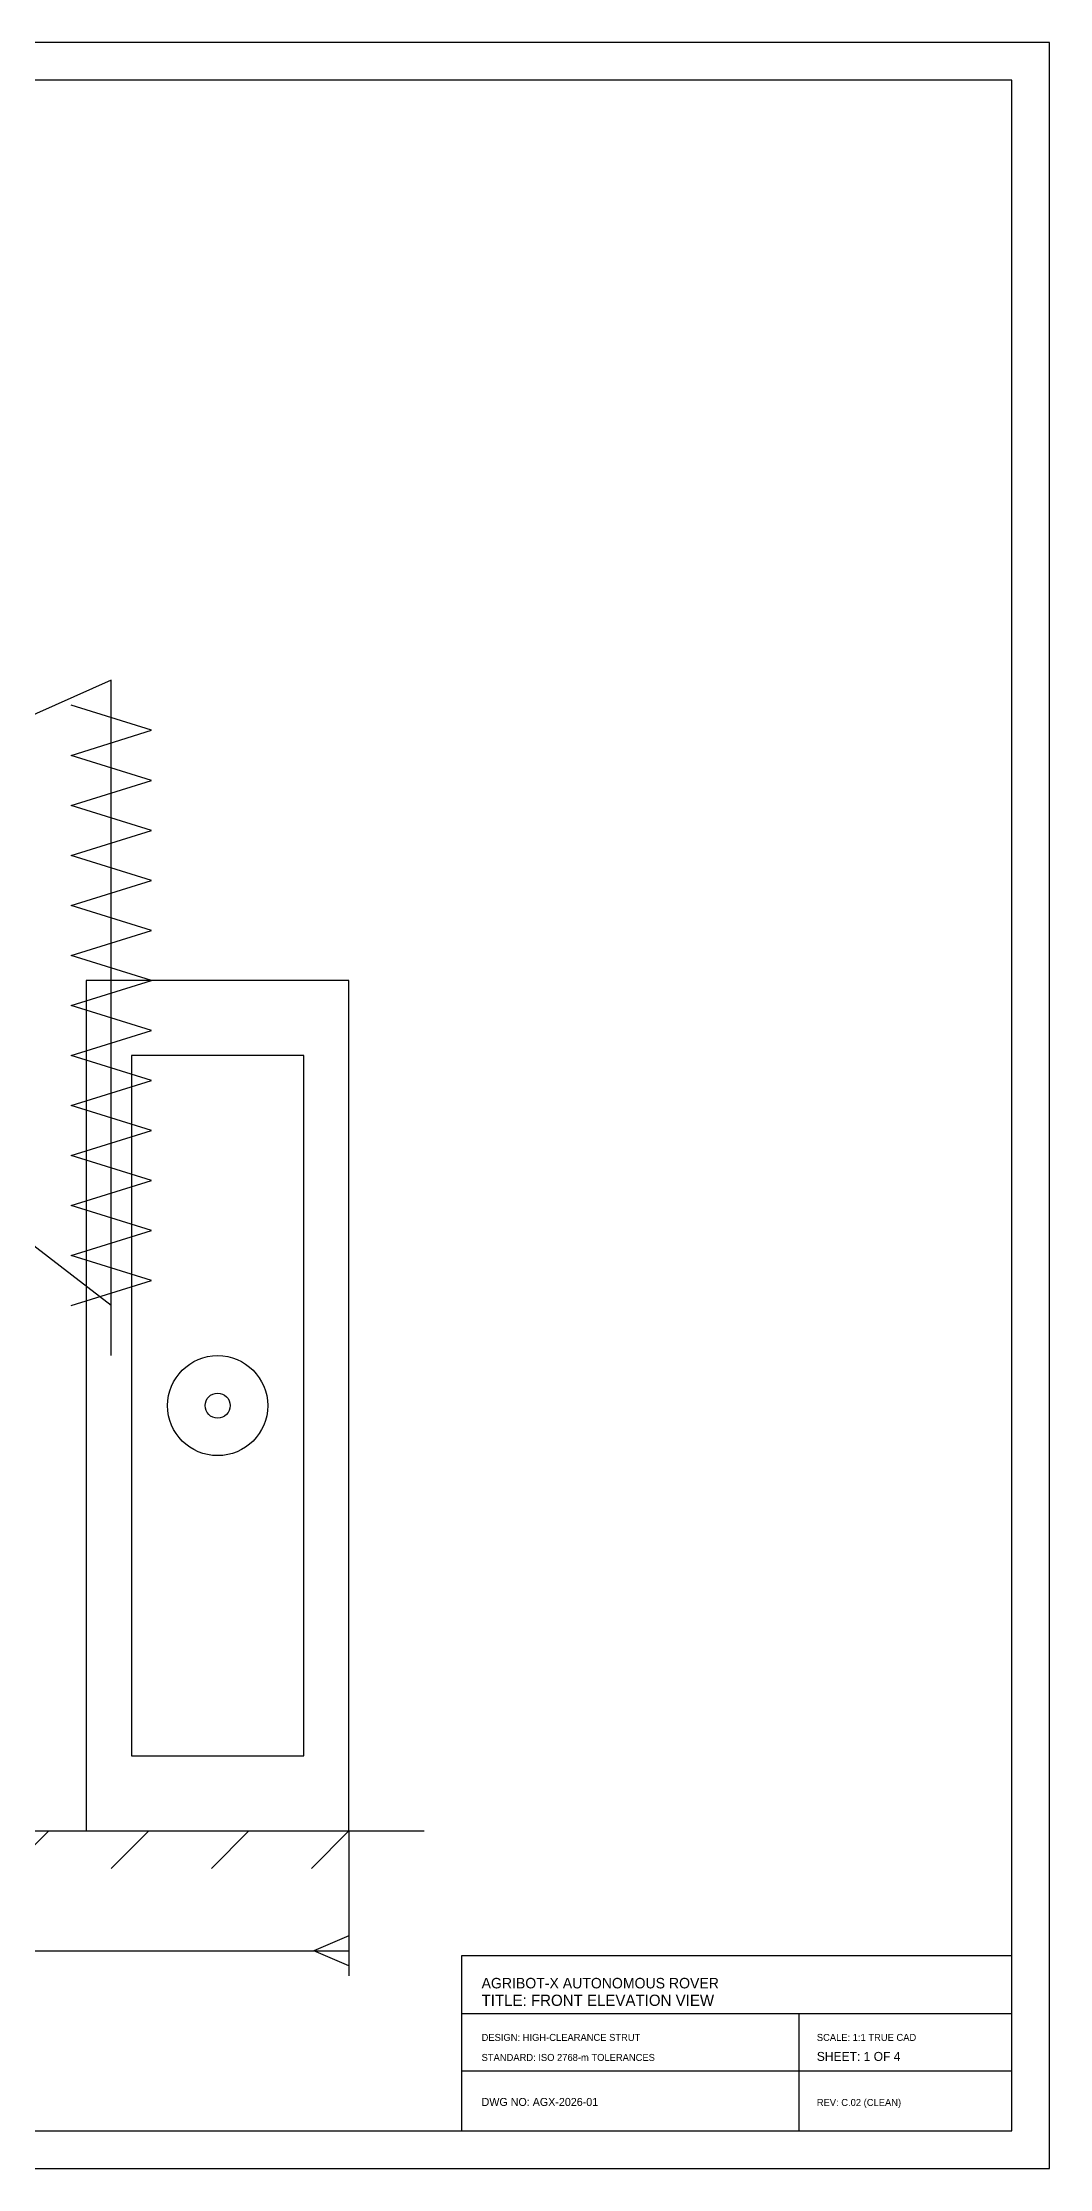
# Model space of a CAD drawing. Header units: metres. Extents: x 0 to 2550, y 0 to 1800.
# Drawn here: x 798 to 1200, y 0 to 850 of the extents above; entities that cross this region are included whole.
import ezdxf

# ---------------------------------------------------------------- set-up
doc = ezdxf.new("R2010")
doc.units = ezdxf.units.M
for name, color, linetype in [('BORDER', 7, 'Continuous'), ('CENTERLINES', 1, 'Continuous'), ('CHASSIS', 7, 'Continuous'), ('DIMENSIONS', 1, 'Continuous'), ('SUSPENSION', 4, 'Continuous'), ('TITLE_BLOCK', 7, 'Continuous'), ('WHEELS', 7, 'Continuous')]:
    doc.layers.add(name, color=color, linetype=linetype)

msp = doc.modelspace()

# ---------------------------------------------------------------- linework, layer by layer
at = {"layer": 'BORDER'}
for points in [[(0, 0), (1200, 0), (1200, 850), (0, 850), (0, 0)], [(20, 15), (1185, 15), (1185, 835), (20, 835), (20, 15)]]:
    msp.add_lwpolyline(points, dxfattribs=at)
at = {"layer": 'CENTERLINES'}
for p, q in [((180, 135), (950, 135)), ((800, 135), (785, 120)), ((840, 135), (825, 120)), ((880, 135), (865, 120)), ((920, 135), (905, 120))]:
    msp.add_line(p, q, dxfattribs=at)
at = {"layer": 'CHASSIS'}
for p, q in [((825, 595), (780, 575)), ((825, 345), (760, 395))]:
    msp.add_line(p, q, dxfattribs=at)
at = {"layer": 'DIMENSIONS'}
for p, q in [((920, 135), (920, 77)), ((240, 87), (920, 87)), ((920, 93), (906, 87)), ((920, 81), (906, 87))]:
    msp.add_line(p, q, dxfattribs=at)
at = {"layer": 'SUSPENSION'}
for p, q in [((825, 325), (825, 595)), ((841, 575), (809, 585)), ((809, 565), (841, 575)), ((841, 555), (809, 565)), ((809, 545), (841, 555)), ((841, 535), (809, 545)), ((809, 525), (841, 535)), ((841, 515), (809, 525)), ((809, 505), (841, 515)), ((841, 495), (809, 505)), ((809, 485), (841, 495)), ((841, 475), (809, 485)), ((809, 465), (841, 475)), ((841, 455), (809, 465)), ((809, 445), (841, 455)), ((841, 435), (809, 445)), ((809, 425), (841, 435)), ((841, 415), (809, 425)), ((809, 405), (841, 415)), ((841, 395), (809, 405)), ((809, 385), (841, 395)), ((841, 375), (809, 385)), ((809, 365), (841, 375)), ((841, 355), (809, 365)), ((809, 345), (841, 355))]:
    msp.add_line(p, q, dxfattribs=at)
at = {"layer": 'TITLE_BLOCK'}
for p, q in [((965, 62), (1185, 62)), ((1100, 15), (1100, 62)), ((965, 39), (1185, 39))]:
    msp.add_line(p, q, dxfattribs=at)
msp.add_lwpolyline([(965, 15), (1185, 15), (1185, 85), (965, 85), (965, 15)], dxfattribs=at)
at = {"layer": 'WHEELS'}
for points in [[(815, 135), (920, 135), (920, 475), (815, 475), (815, 135)], [(833, 165), (902, 165), (902, 445), (833, 445), (833, 165)]]:
    msp.add_lwpolyline(points, dxfattribs=at)
for radius in [20, 5]:
    msp.add_circle((867.5, 305), radius, dxfattribs=at)

# ---------------------------------------------------------------- texts
at = {"layer": 'TITLE_BLOCK'}
for s, height, p in [('AGRIBOT-X AUTONOMOUS ROVER', 4.2, (973, 72)), ('TITLE: FRONT ELEVATION VIEW', 4.5, (973, 65)), ('DESIGN: HIGH-CLEARANCE STRUT', 2.8, (973, 51)), ('SCALE: 1:1 TRUE CAD', 2.8, (1107, 51)), ('STANDARD: ISO 2768-m TOLERANCES', 2.8, (973, 43)), ('SHEET: 1 OF 4', 3.6, (1107, 43)), ('DWG NO: AGX-2026-01', 3.2, (973, 25)), ('REV: C.02 (CLEAN)', 2.8, (1107, 25))]:
    msp.add_text(s, height=height, dxfattribs=at).set_placement(p)

doc.saveas('drawing.dxf')
